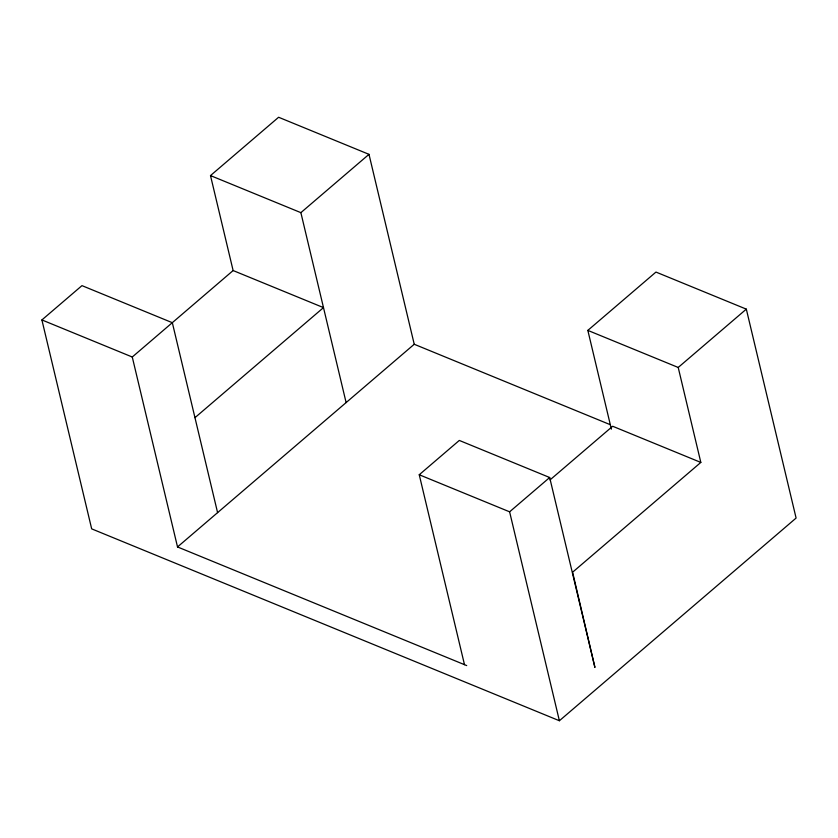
<?xml version="1.0" encoding="UTF-8"?>
<svg xmlns="http://www.w3.org/2000/svg" width="838" height="838" viewBox="0 0 838 838"><rect width="100%" height="100%" fill="white"/><g stroke="black" fill="none" stroke-linecap="round" stroke-linejoin="round"><path stroke-width="1.26" d="M611.373 429.15L587.836 330.392L655.955 272.067L746.323 309.138L796.1 518.062L559.386 720.743L91.677 528.862L41.9 319.938L81.967 285.632L172.335 322.703L217.587 512.636M194.961 417.67L323.489 307.619L233.121 270.548L210.495 175.582L278.614 117.257L368.992 154.339L414.234 344.261L610.389 424.74M466.703 665.582L177.52 546.942L132.268 357.009L233.121 270.548M346.115 402.586L300.873 212.653L368.992 154.339M177.52 546.942L414.234 344.261M464.493 664.67L419.241 474.748L459.308 440.432L549.676 477.513L594.928 667.436L572.605 572.207L700.83 462.429L678.214 367.463L587.836 330.392M559.386 720.743L509.609 511.819L549.676 477.513M678.214 367.463L746.323 309.138M550.042 479.891L612.672 426.259L700.83 462.429M210.495 175.582L300.873 212.653M41.9 319.938L132.268 357.009M419.241 474.748L509.609 511.819"/></g></svg>
